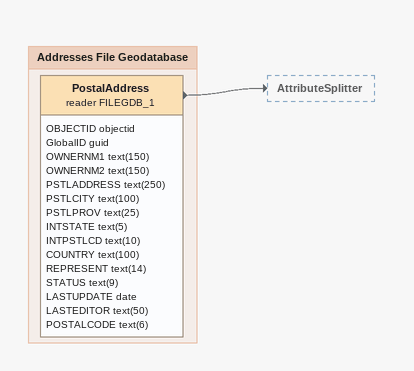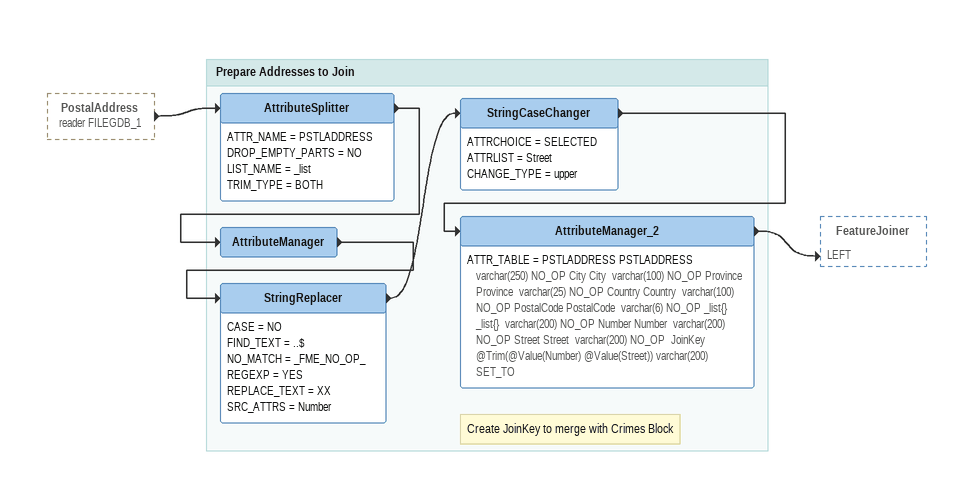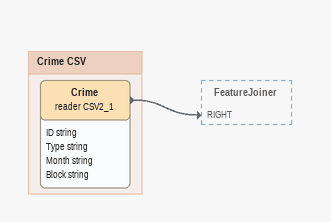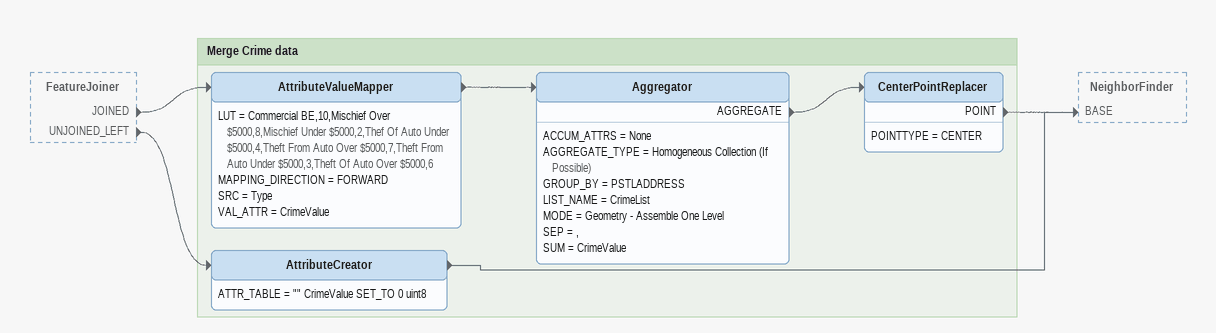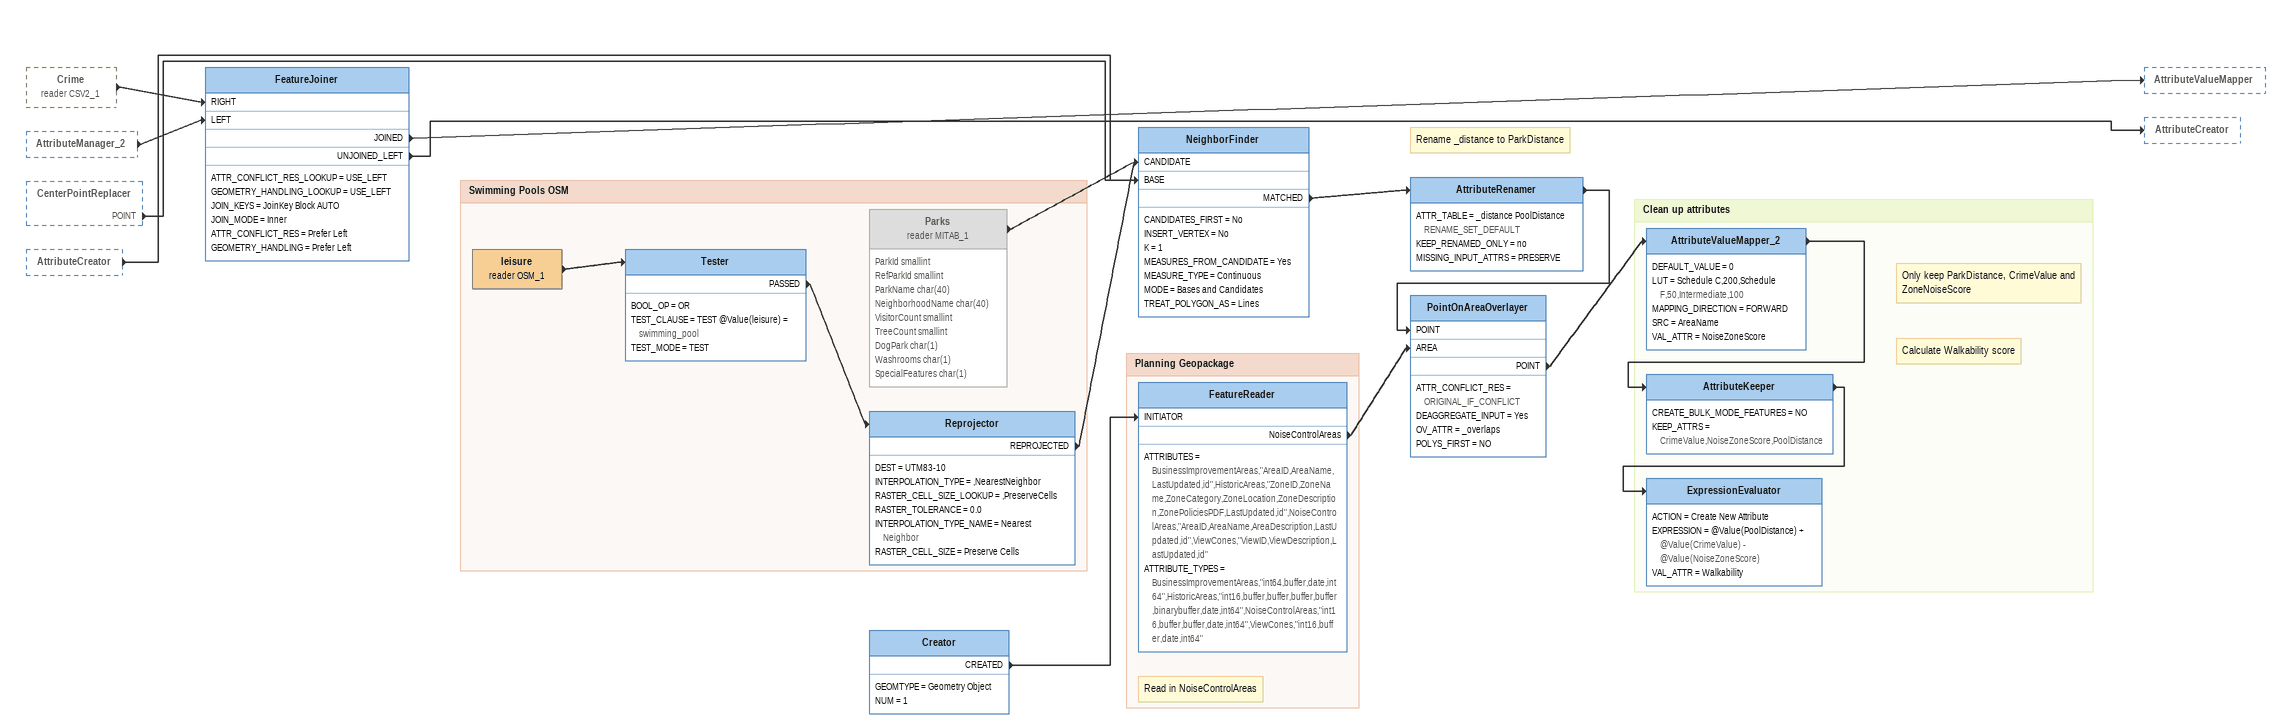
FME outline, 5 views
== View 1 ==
Bookmark: Addresses File Geodatabase
PostalAddress (reader FILEGDB_1)
    attributes: OBJECTID objectid, GlobalID guid, OWNERNM1 text(150), OWNERNM2 text(150), PSTLADDRESS text(250), PSTLCITY text(100), PSTLPROV text(25), INTSTATE text(5), INTPSTLCD text(10), COUNTRY text(100), REPRESENT text(14), STATUS text(9), LASTUPDATE date, LASTEDITOR text(50), POSTALCODE text(6)
    -> AttributeSplitter

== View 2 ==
PostalAddress (reader FILEGDB_1) [outside]
    -> AttributeSplitter

Bookmark: Prepare Addresses to Join
AttributeSplitter
    ATTR_NAME = PSTLADDRESS
    DROP_EMPTY_PARTS = NO
    LIST_NAME = _list
    TRIM_TYPE = BOTH
    -> AttributeManager
AttributeManager
    -> StringReplacer
StringReplacer
    CASE = NO
    FIND_TEXT = ..$
    NO_MATCH = _FME_NO_OP_
    REGEXP = YES
    REPLACE_TEXT = XX
    SRC_ATTRS = Number
    -> StringCaseChanger
StringCaseChanger
    ATTRCHOICE = SELECTED
    ATTRLIST = Street
    CHANGE_TYPE = upper
    -> AttributeManager_2
Note: Create JoinKey to merge with Crimes Block
AttributeManager_2
    ATTR_TABLE = PSTLADDRESS PSTLADDRESS  varchar(250) NO_OP City City  varchar(100) NO_OP Province Province  varchar(25) NO_OP Country Country  varchar(100) NO_OP PostalCode PostalCode  varchar(6) NO_OP _list{} _list{}  varchar(200) NO_OP Number Number  varchar(200) NO_OP Street Street  varchar(200) NO_OP  JoinKey @Trim(@Value(Number) @Value(Street)) varchar(200) SET_TO
    -> FeatureJoiner [LEFT]

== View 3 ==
Bookmark: Crime CSV
Crime (reader CSV2_1)
    attributes: ID string, Type string, Month string, Block string
    -> FeatureJoiner [RIGHT]

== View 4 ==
FeatureJoiner [outside]
    JOINED -> AttributeValueMapper
    UNJOINED_LEFT -> AttributeCreator

Bookmark: Merge Crime data
AttributeValueMapper
    LUT = Commercial BE,10,Mischief Over $5000,8,Mischief Under $5000,2,Thef Of Auto Under $5000,4,Theft From Auto Over $5000,7,Theft From Auto Under $5000,3,Theft Of Auto Over $5000,6
    MAPPING_DIRECTION = FORWARD
    SRC = Type
    VAL_ATTR = CrimeValue
    -> Aggregator
Aggregator
    ACCUM_ATTRS = None
    AGGREGATE_TYPE = Homogeneous Collection (If Possible)
    GROUP_BY = PSTLADDRESS
    LIST_NAME = CrimeList
    MODE = Geometry - Assemble One Level
    SEP = ,
    SUM = CrimeValue
    AGGREGATE -> CenterPointReplacer
CenterPointReplacer
    POINTTYPE = CENTER
    POINT -> NeighborFinder [BASE]
AttributeCreator
    ATTR_TABLE = "" CrimeValue SET_TO 0 uint8
    -> NeighborFinder [BASE]

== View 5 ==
Crime (reader CSV2_1) [outside]
    -> FeatureJoiner [RIGHT]
AttributeManager_2 [outside]
    -> FeatureJoiner [LEFT]
CenterPointReplacer [outside]
    POINT -> NeighborFinder [BASE]
AttributeCreator [outside]
    -> NeighborFinder [BASE]
FeatureJoiner
    ATTR_CONFLICT_RES_LOOKUP = USE_LEFT
    GEOMETRY_HANDLING_LOOKUP = USE_LEFT
    JOIN_KEYS = JoinKey Block AUTO
    JOIN_MODE = Inner
    ATTR_CONFLICT_RES = Prefer Left
    GEOMETRY_HANDLING = Prefer Left
    JOINED -> AttributeValueMapper
    UNJOINED_LEFT -> AttributeCreator
NeighborFinder
    CANDIDATES_FIRST = No
    INSERT_VERTEX = No
    K = 1
    MEASURES_FROM_CANDIDATE = Yes
    MEASURE_TYPE = Continuous
    MODE = Bases and Candidates
    TREAT_POLYGON_AS = Lines
    MATCHED -> AttributeRenamer
Note: Rename _distance to ParkDistance
AttributeRenamer
    ATTR_TABLE = _distance PoolDistance RENAME_SET_DEFAULT
    KEEP_RENAMED_ONLY = no
    MISSING_INPUT_ATTRS = PRESERVE
    -> PointOnAreaOverlayer [POINT]
Creator
    GEOMTYPE = Geometry Object
    NUM = 1
    CREATED -> FeatureReader [INITIATOR]
PointOnAreaOverlayer
    ATTR_CONFLICT_RES = ORIGINAL_IF_CONFLICT
    DEAGGREGATE_INPUT = Yes
    OV_ATTR = _overlaps
    POLYS_FIRST = NO
    POINT -> AttributeValueMapper_2

Bookmark: Swimming Pools OSM
leisure (reader OSM_1)
    -> Tester
Tester
    BOOL_OP = OR
    TEST_CLAUSE = TEST @Value(leisure) = swimming_pool
    TEST_MODE = TEST
    PASSED -> Reprojector
Reprojector
    DEST = UTM83-10
    INTERPOLATION_TYPE = ,NearestNeighbor
    RASTER_CELL_SIZE_LOOKUP = ,PreserveCells
    RASTER_TOLERANCE = 0.0
    INTERPOLATION_TYPE_NAME = Nearest Neighbor
    RASTER_CELL_SIZE = Preserve Cells
    REPROJECTED -> NeighborFinder [CANDIDATE]
Parks (reader MITAB_1) [off]
    attributes: ParkId smallint, RefParkId smallint, ParkName char(40), NeighborhoodName char(40), VisitorCount smallint, TreeCount smallint, DogPark char(1), Washrooms char(1), SpecialFeatures char(1)
    -> NeighborFinder [CANDIDATE]

Bookmark: Planning Geopackage
Note: Read in NoiseControlAreas
FeatureReader
    ATTRIBUTES = BusinessImprovementAreas,"AreaID,AreaName,LastUpdated,id",HistoricAreas,"ZoneID,ZoneName,ZoneCategory,ZoneLocation,ZoneDescription,ZonePoliciesPDF,LastUpdated,id",NoiseControlAreas,"AreaID,AreaName,AreaDescription,LastUpdated,id",ViewCones,"ViewID,ViewDescription,LastUpdated,id"
    ATTRIBUTE_TYPES = BusinessImprovementAreas,"int64,buffer,date,int64",HistoricAreas,"int16,buffer,buffer,buffer,buffer,binarybuffer,date,int64",NoiseControlAreas,"int16,buffer,buffer,date,int64",ViewCones,"int16,buffer,date,int64"
    NoiseControlAreas -> PointOnAreaOverlayer [AREA]

Bookmark: Clean up attributes
AttributeValueMapper_2
    DEFAULT_VALUE = 0
    LUT = Schedule C,200,Schedule F,50,Intermediate,100
    MAPPING_DIRECTION = FORWARD
    SRC = AreaName
    VAL_ATTR = NoiseZoneScore
    -> AttributeKeeper
Note: Only keep ParkDistance, CrimeValue and ZoneNoiseScore
AttributeKeeper
    CREATE_BULK_MODE_FEATURES = NO
    KEEP_ATTRS = CrimeValue,NoiseZoneScore,PoolDistance
    -> ExpressionEvaluator
Note: Calculate Walkability score
ExpressionEvaluator
    ACTION = Create New Attribute
    EXPRESSION = @Value(PoolDistance) + @Value(CrimeValue) - @Value(NoiseZoneScore)
    VAL_ATTR = Walkability
